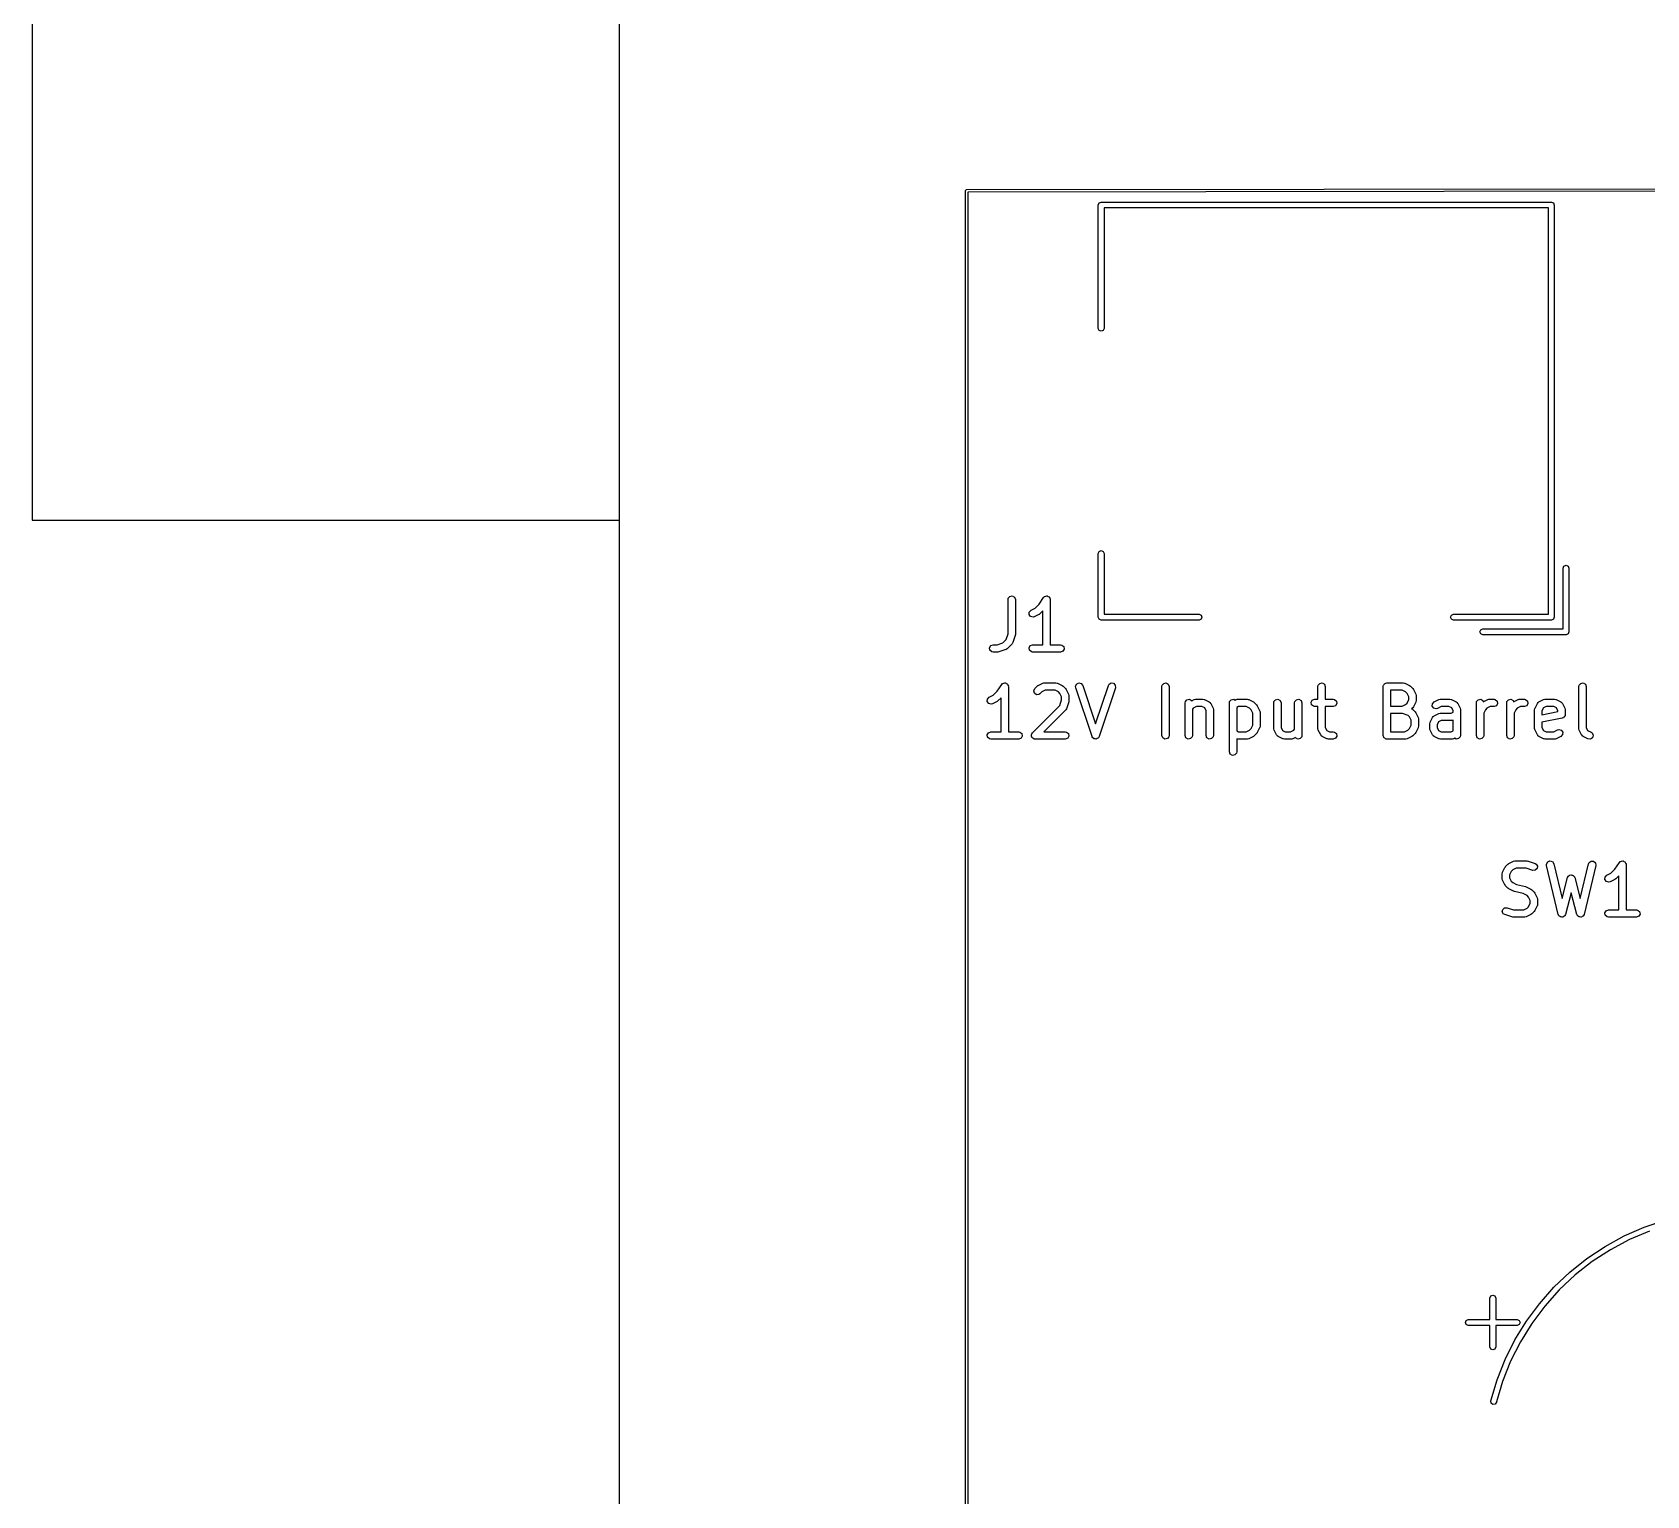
# Model space of a CAD drawing. Extents: x 0.3 to 11.5, y -8.2 to 3.2.
# Drawn here: x 0.315 to 1.614, y -2.281 to -1.104 of the extents above; entities that cross this region are included whole.
import ezdxf

# ---------------------------------------------------------------- set-up
doc = ezdxf.new("R2010")
doc.units = 0
doc.header["$MEASUREMENT"] = 0
doc.layers.add('BLACK', color=7, linetype='CONTINUOUS')

msp = doc.modelspace()

# ---------------------------------------------------------------- linework, layer by layer
at = {"layer": 'BLACK', "linetype": 'CONTINUOUS'}
for p, q in [((0.31496, 3.22806), (0.31496, -1.49635)), ((0.7874, -8.07115), (0.7874, -0.19685)), ((1.06674, -1.23051), (11.303, -1.2187)), ((11.302, -1.22067), (1.06772, -1.23248)), ((1.06575, -1.2315), (1.0659, -1.23114)), ((1.06575, -3.37717), (1.06575, -1.2315)), ((1.0659, -1.23114), (1.06604, -1.2308)), ((1.06604, -1.2308), (1.06638, -1.23066)), ((1.06604, -1.2308), (1.06604, -1.2308)), ((1.06604, -1.2308), (1.06604, -1.2308)), ((1.06638, -1.23066), (1.06674, -1.23051)), ((1.06772, -1.23248), (1.06772, -3.37618)), ((1.17264, -1.24291), (1.17333, -1.24124)), ((1.17264, -1.34213), (1.17264, -1.24291)), ((1.17333, -1.24124), (1.175, -1.24055)), ((1.175, -1.24055), (1.53721, -1.24055)), ((1.53485, -1.24528), (1.17737, -1.24528)), ((1.17737, -1.24528), (1.17737, -1.34213)), ((1.53485, -1.57205), (1.53485, -1.24528)), ((1.53721, -1.24055), (1.53888, -1.24124)), ((1.53888, -1.24124), (1.53957, -1.24291)), ((1.53957, -1.24291), (1.53957, -1.57441)), ((1.17333, -1.3438), (1.17264, -1.34213)), ((1.175, -1.34449), (1.17333, -1.3438)), ((1.17667, -1.3438), (1.175, -1.34449)), ((1.17737, -1.34213), (1.17667, -1.3438)), ((0.31496, -1.49635), (0.7874, -1.49635)), ((1.17264, -1.52323), (1.17333, -1.52156)), ((1.17264, -1.57441), (1.17264, -1.52323)), ((1.17333, -1.52156), (1.175, -1.52087)), ((1.175, -1.52087), (1.17667, -1.52156)), ((1.17667, -1.52156), (1.17737, -1.52323)), ((1.17737, -1.52323), (1.17737, -1.57205)), ((1.54735, -1.53337), (1.54902, -1.53268)), ((1.54902, -1.53268), (1.55069, -1.53337)), ((1.54666, -1.53504), (1.54735, -1.53337)), ((1.54666, -1.58386), (1.54666, -1.53504)), ((1.55069, -1.53337), (1.55138, -1.53504)), ((1.55138, -1.53504), (1.55138, -1.58622)), ((1.10021, -1.55928), (1.10151, -1.55773)), ((1.10151, -1.55773), (1.1035, -1.55738)), ((1.1035, -1.55738), (1.10524, -1.55839)), ((1.10524, -1.55839), (1.10594, -1.56029)), ((1.12506, -1.56403), (1.12865, -1.55865)), ((1.12865, -1.55865), (1.12936, -1.55791)), ((1.12936, -1.55791), (1.12952, -1.55786)), ((1.12952, -1.55786), (1.12963, -1.55773)), ((1.12963, -1.55773), (1.13047, -1.55758)), ((1.13047, -1.55758), (1.13129, -1.55734)), ((1.13129, -1.55734), (1.13145, -1.55741)), ((1.13145, -1.55741), (1.13162, -1.55738)), ((1.13162, -1.55738), (1.13236, -1.55781)), ((1.13236, -1.55781), (1.13314, -1.55816)), ((1.13314, -1.55816), (1.13322, -1.55831)), ((1.13322, -1.55831), (1.13337, -1.55839)), ((1.13337, -1.55839), (1.13366, -1.5592)), ((1.10003, -1.56029), (1.10021, -1.55928)), ((1.10003, -1.58793), (1.10003, -1.56029)), ((1.10594, -1.56029), (1.10594, -1.58841)), ((1.11703, -1.57238), (1.11715, -1.57036)), ((1.11715, -1.57036), (1.11854, -1.5689)), ((1.11854, -1.5689), (1.12186, -1.56724)), ((1.12186, -1.56724), (1.12506, -1.56403)), ((1.12815, -1.56929), (1.12569, -1.57175)), ((1.12815, -1.59671), (1.12815, -1.56929)), ((1.13366, -1.5592), (1.13404, -1.55997)), ((1.13404, -1.55997), (1.134, -1.56013)), ((1.134, -1.56013), (1.13406, -1.56029)), ((1.13406, -1.56029), (1.13406, -1.59671)), ((1.11823, -1.574), (1.11703, -1.57238)), ((1.12019, -1.57447), (1.11823, -1.574)), ((1.12118, -1.57418), (1.12019, -1.57447)), ((1.12493, -1.57231), (1.12118, -1.57418)), ((1.12497, -1.57226), (1.12493, -1.57231)), ((1.12569, -1.57175), (1.12497, -1.57226)), ((1.17333, -1.57608), (1.17264, -1.57441)), ((1.175, -1.57677), (1.17333, -1.57608)), ((1.25374, -1.57677), (1.175, -1.57677)), ((1.17737, -1.57205), (1.25374, -1.57205)), ((1.25374, -1.57205), (1.25541, -1.57274)), ((1.25541, -1.57608), (1.25374, -1.57677)), ((1.25541, -1.57274), (1.25611, -1.57441)), ((1.25611, -1.57441), (1.25541, -1.57608)), ((1.45611, -1.57441), (1.4568, -1.57274)), ((1.4568, -1.57608), (1.45611, -1.57441)), ((1.4568, -1.57274), (1.45847, -1.57205)), ((1.45847, -1.57677), (1.4568, -1.57608)), ((1.45847, -1.57205), (1.53485, -1.57205)), ((1.53721, -1.57677), (1.45847, -1.57677)), ((1.47973, -1.58622), (1.48042, -1.58455)), ((1.48042, -1.58455), (1.48209, -1.58386)), ((1.48209, -1.58386), (1.54666, -1.58386)), ((1.53888, -1.57608), (1.53721, -1.57677)), ((1.53957, -1.57441), (1.53888, -1.57608)), ((1.08508, -1.59915), (1.08609, -1.5974)), ((1.08609, -1.5974), (1.08798, -1.59671)), ((1.08798, -1.59671), (1.09126, -1.59671)), ((1.09126, -1.59671), (1.09576, -1.59521)), ((1.09576, -1.59521), (1.09853, -1.59244)), ((1.09853, -1.59244), (1.10003, -1.58793)), ((1.1032, -1.59612), (1.09945, -1.59987)), ((1.10327, -1.59596), (1.1032, -1.59612)), ((1.10342, -1.59587), (1.10327, -1.59596)), ((1.10391, -1.59497), (1.10342, -1.59587)), ((1.10578, -1.58935), (1.10391, -1.59497)), ((1.10594, -1.58841), (1.10578, -1.58928)), ((1.10578, -1.58928), (1.10578, -1.58935)), ((1.11695, -1.59915), (1.11796, -1.5974)), ((1.11796, -1.5974), (1.11986, -1.59671)), ((1.11986, -1.59671), (1.12815, -1.59671)), ((1.13406, -1.59671), (1.14235, -1.59671)), ((1.14235, -1.59671), (1.14336, -1.59689)), ((1.14336, -1.59689), (1.14491, -1.59818)), ((1.48042, -1.58789), (1.47973, -1.58622)), ((1.48209, -1.58858), (1.48042, -1.58789)), ((1.54902, -1.58858), (1.48209, -1.58858)), ((1.55069, -1.58789), (1.54902, -1.58858)), ((1.55138, -1.58622), (1.55069, -1.58789)), ((1.08543, -1.60114), (1.08508, -1.59915)), ((1.08697, -1.60244), (1.08543, -1.60114)), ((1.08798, -1.60261), (1.08697, -1.60244)), ((1.09173, -1.60261), (1.08798, -1.60261)), ((1.09179, -1.60259), (1.09173, -1.60261)), ((1.09267, -1.60246), (1.09179, -1.60259)), ((1.09829, -1.60059), (1.09267, -1.60246)), ((1.09843, -1.60048), (1.09829, -1.60059)), ((1.09861, -1.60046), (1.09843, -1.60048)), ((1.09945, -1.59987), (1.09861, -1.60046)), ((1.1173, -1.60114), (1.11695, -1.59915)), ((1.11885, -1.60244), (1.1173, -1.60114)), ((1.11986, -1.60261), (1.11885, -1.60244)), ((1.14235, -1.60261), (1.11986, -1.60261)), ((1.14425, -1.60192), (1.14235, -1.60261)), ((1.14526, -1.60017), (1.14425, -1.60192)), ((1.14491, -1.59818), (1.14526, -1.60017)), ((1.08814, -1.63724), (1.09134, -1.63403)), ((1.09134, -1.63403), (1.09493, -1.62865)), ((1.09493, -1.62865), (1.09564, -1.62791)), ((1.09564, -1.62791), (1.0958, -1.62786)), ((1.0958, -1.62786), (1.09591, -1.62773)), ((1.09591, -1.62773), (1.09675, -1.62758)), ((1.09675, -1.62758), (1.09757, -1.62734)), ((1.09757, -1.62734), (1.09773, -1.62741)), ((1.09773, -1.62741), (1.0979, -1.62738)), ((1.0979, -1.62738), (1.09864, -1.62781)), ((1.09864, -1.62781), (1.09942, -1.62816)), ((1.09942, -1.62816), (1.0995, -1.62831)), ((1.0995, -1.62831), (1.09965, -1.62839)), ((1.09965, -1.62839), (1.09994, -1.6292)), ((1.09994, -1.6292), (1.10032, -1.62997)), ((1.10032, -1.62997), (1.10028, -1.63013)), ((1.10028, -1.63013), (1.10034, -1.63029)), ((1.10034, -1.63029), (1.10034, -1.66671)), ((1.12069, -1.63378), (1.12154, -1.63195)), ((1.12121, -1.63573), (1.12069, -1.63378)), ((1.12287, -1.63689), (1.12121, -1.63573)), ((1.12154, -1.63195), (1.12342, -1.63008)), ((1.12342, -1.63008), (1.12414, -1.62957)), ((1.12414, -1.62957), (1.12419, -1.62952)), ((1.12419, -1.62952), (1.12794, -1.62765)), ((1.12572, -1.63613), (1.12488, -1.63672)), ((1.12726, -1.63459), (1.12572, -1.63613)), ((1.12995, -1.63324), (1.12726, -1.63459)), ((1.12794, -1.62765), (1.12892, -1.62736)), ((1.12892, -1.62736), (1.12909, -1.6274)), ((1.12909, -1.6274), (1.12926, -1.62734)), ((1.12926, -1.62734), (1.13863, -1.62734)), ((1.13793, -1.63324), (1.12995, -1.63324)), ((1.14063, -1.63459), (1.13793, -1.63324)), ((1.13863, -1.62734), (1.13964, -1.62752)), ((1.13964, -1.62752), (1.13977, -1.62763)), ((1.13977, -1.62763), (1.13995, -1.62765)), ((1.13995, -1.62765), (1.1437, -1.62952)), ((1.14183, -1.63579), (1.14063, -1.63459)), ((1.14318, -1.63849), (1.14183, -1.63579)), ((1.1437, -1.62952), (1.14441, -1.63005)), ((1.14441, -1.63005), (1.14447, -1.63008)), ((1.14447, -1.63008), (1.14634, -1.63195)), ((1.14634, -1.63195), (1.14685, -1.63268)), ((1.14685, -1.63268), (1.1469, -1.63272)), ((1.1469, -1.63272), (1.14877, -1.63647)), ((1.14877, -1.63647), (1.14906, -1.63745)), ((1.15443, -1.63021), (1.15517, -1.62833)), ((1.15458, -1.63122), (1.15443, -1.63021)), ((1.1677, -1.67059), (1.15458, -1.63122)), ((1.15517, -1.62833), (1.15694, -1.62737)), ((1.15694, -1.62737), (1.15892, -1.62777)), ((1.15892, -1.62777), (1.16018, -1.62936)), ((1.16018, -1.62936), (1.1705, -1.66032)), ((1.1705, -1.66032), (1.18082, -1.62936)), ((1.18643, -1.63122), (1.1733, -1.67059)), ((1.18082, -1.62936), (1.18131, -1.62846)), ((1.18131, -1.62846), (1.18303, -1.6274)), ((1.18303, -1.6274), (1.18503, -1.62769)), ((1.18503, -1.62769), (1.18637, -1.62921)), ((1.18637, -1.62921), (1.18643, -1.63122)), ((1.22379, -1.63029), (1.22397, -1.62928)), ((1.22379, -1.66966), (1.22379, -1.63029)), ((1.22397, -1.62928), (1.22527, -1.62773)), ((1.22527, -1.62773), (1.22726, -1.62738)), ((1.22726, -1.62738), (1.22901, -1.62839)), ((1.22901, -1.62839), (1.2297, -1.63029)), ((1.2297, -1.63029), (1.2297, -1.66966)), ((1.3494, -1.63029), (1.34958, -1.62928)), ((1.3494, -1.64046), (1.3494, -1.63029)), ((1.34958, -1.62928), (1.35088, -1.62773)), ((1.35088, -1.62773), (1.35287, -1.62738)), ((1.35287, -1.62738), (1.35461, -1.62839)), ((1.35461, -1.62839), (1.35531, -1.63029)), ((1.35531, -1.63029), (1.35531, -1.64046)), ((1.40189, -1.63029), (1.40196, -1.62991)), ((1.40189, -1.66966), (1.40189, -1.63029)), ((1.40194, -1.62978), (1.402, -1.62966)), ((1.40196, -1.62991), (1.40194, -1.62978)), ((1.402, -1.62966), (1.40207, -1.62928)), ((1.40207, -1.62928), (1.40256, -1.62869)), ((1.40256, -1.62869), (1.40295, -1.62803)), ((1.40295, -1.62803), (1.4032, -1.62794)), ((1.4032, -1.62794), (1.40337, -1.62773)), ((1.40337, -1.62773), (1.40413, -1.6276)), ((1.40413, -1.6276), (1.40485, -1.62734)), ((1.40485, -1.62734), (1.41797, -1.62734)), ((1.4078, -1.63324), (1.4078, -1.64609)), ((1.41727, -1.63324), (1.4078, -1.63324)), ((1.41997, -1.63459), (1.41727, -1.63324)), ((1.41797, -1.62734), (1.41898, -1.62752)), ((1.41898, -1.62752), (1.41911, -1.62763)), ((1.41911, -1.62763), (1.41929, -1.62765)), ((1.41929, -1.62765), (1.42304, -1.62952)), ((1.42117, -1.63579), (1.41997, -1.63459)), ((1.42252, -1.63849), (1.42117, -1.63579)), ((1.42304, -1.62952), (1.42375, -1.63005)), ((1.42375, -1.63005), (1.42381, -1.63008)), ((1.42381, -1.63008), (1.42568, -1.63195)), ((1.42568, -1.63195), (1.42619, -1.63268)), ((1.42619, -1.63268), (1.42624, -1.63272)), ((1.42624, -1.63272), (1.42811, -1.63647)), ((1.42811, -1.63647), (1.4284, -1.63745)), ((1.55937, -1.63029), (1.55955, -1.62928)), ((1.55937, -1.66404), (1.55937, -1.63029)), ((1.55955, -1.62928), (1.56085, -1.62773)), ((1.56085, -1.62773), (1.56284, -1.62738)), ((1.56284, -1.62738), (1.56459, -1.62839)), ((1.56459, -1.62839), (1.56528, -1.63029)), ((1.56528, -1.63029), (1.56528, -1.66334)), ((1.08331, -1.64238), (1.08343, -1.64036)), ((1.08451, -1.644), (1.08331, -1.64238)), ((1.08343, -1.64036), (1.08482, -1.6389)), ((1.08647, -1.64447), (1.08451, -1.644)), ((1.08482, -1.6389), (1.08814, -1.63724)), ((1.08746, -1.64418), (1.08647, -1.64447)), ((1.09121, -1.64231), (1.08746, -1.64418)), ((1.09125, -1.64226), (1.09121, -1.64231)), ((1.09197, -1.64175), (1.09125, -1.64226)), ((1.09443, -1.63929), (1.09197, -1.64175)), ((1.09443, -1.66671), (1.09443, -1.63929)), ((1.11967, -1.66757), (1.14167, -1.64557)), ((1.12488, -1.63672), (1.12287, -1.63689)), ((1.14634, -1.64925), (1.12889, -1.66671)), ((1.14167, -1.64557), (1.14318, -1.64106)), ((1.14318, -1.64106), (1.14318, -1.63849)), ((1.14642, -1.64909), (1.14634, -1.64925)), ((1.14657, -1.649), (1.14642, -1.64909)), ((1.14706, -1.6481), (1.14657, -1.649)), ((1.14893, -1.64247), (1.14706, -1.6481)), ((1.14908, -1.64154), (1.14893, -1.64241)), ((1.14893, -1.64241), (1.14893, -1.64247)), ((1.14906, -1.63745), (1.14902, -1.63762)), ((1.14902, -1.63762), (1.14908, -1.63779)), ((1.14908, -1.63779), (1.14908, -1.64154)), ((1.24254, -1.64341), (1.24272, -1.6424)), ((1.24254, -1.66966), (1.24254, -1.64341)), ((1.24272, -1.6424), (1.24401, -1.64086)), ((1.24401, -1.64086), (1.246, -1.64051)), ((1.246, -1.64051), (1.24775, -1.64152)), ((1.24775, -1.64152), (1.24784, -1.64175)), ((1.24784, -1.64175), (1.2498, -1.64077)), ((1.24912, -1.64772), (1.24844, -1.64839)), ((1.24844, -1.64839), (1.24844, -1.66966)), ((1.25181, -1.64637), (1.24912, -1.64772)), ((1.2498, -1.64077), (1.25078, -1.64048)), ((1.25078, -1.64048), (1.25095, -1.64052)), ((1.25095, -1.64052), (1.25112, -1.64046)), ((1.25112, -1.64046), (1.25674, -1.64046)), ((1.25604, -1.64637), (1.25181, -1.64637)), ((1.25829, -1.64749), (1.25604, -1.64637)), ((1.25674, -1.64046), (1.25775, -1.64064)), ((1.25775, -1.64064), (1.25789, -1.64075)), ((1.25789, -1.64075), (1.25806, -1.64077)), ((1.25806, -1.64077), (1.26181, -1.64265)), ((1.25941, -1.64974), (1.25829, -1.64749)), ((1.26181, -1.64265), (1.26263, -1.64326)), ((1.26263, -1.64326), (1.26281, -1.64366)), ((1.26281, -1.64366), (1.26313, -1.64397)), ((1.26313, -1.64397), (1.26501, -1.64772)), ((1.26501, -1.64772), (1.2653, -1.6487)), ((1.2653, -1.6487), (1.26526, -1.64887)), ((1.26526, -1.64887), (1.26532, -1.64904)), ((1.26532, -1.64904), (1.26532, -1.66966)), ((1.27816, -1.64341), (1.27834, -1.6424)), ((1.27816, -1.68278), (1.27816, -1.64341)), ((1.27834, -1.6424), (1.27964, -1.64086)), ((1.27964, -1.64086), (1.28162, -1.64051)), ((1.28162, -1.64051), (1.28276, -1.64116)), ((1.28276, -1.64116), (1.28354, -1.64077)), ((1.28354, -1.64077), (1.28452, -1.64048)), ((1.28556, -1.64637), (1.28406, -1.64711)), ((1.28406, -1.64711), (1.28406, -1.66596)), ((1.28452, -1.64048), (1.2847, -1.64052)), ((1.2847, -1.64052), (1.28486, -1.64046)), ((1.28486, -1.64046), (1.29236, -1.64046)), ((1.29166, -1.64637), (1.28556, -1.64637)), ((1.29436, -1.64772), (1.29166, -1.64637)), ((1.29236, -1.64046), (1.29337, -1.64064)), ((1.29337, -1.64064), (1.29351, -1.64075)), ((1.29351, -1.64075), (1.29368, -1.64077)), ((1.29368, -1.64077), (1.29743, -1.64265)), ((1.29556, -1.64891), (1.29436, -1.64772)), ((1.29691, -1.65161), (1.29556, -1.64891)), ((1.29743, -1.64265), (1.29814, -1.64317)), ((1.29814, -1.64317), (1.2982, -1.6432)), ((1.2982, -1.6432), (1.30007, -1.64508)), ((1.30007, -1.64508), (1.30058, -1.6458)), ((1.30058, -1.6458), (1.30063, -1.64584)), ((1.30063, -1.64584), (1.3025, -1.64959)), ((1.3025, -1.64959), (1.30279, -1.65058)), ((1.31378, -1.64341), (1.31396, -1.6424)), ((1.31378, -1.66404), (1.31378, -1.64341)), ((1.31396, -1.6424), (1.31526, -1.64086)), ((1.31526, -1.64086), (1.31725, -1.64051)), ((1.31725, -1.64051), (1.31899, -1.64152)), ((1.31899, -1.64152), (1.31969, -1.64341)), ((1.31969, -1.64341), (1.31969, -1.66334)), ((1.33065, -1.64341), (1.33083, -1.6424)), ((1.33065, -1.66469), (1.33065, -1.64341)), ((1.33083, -1.6424), (1.33213, -1.64086)), ((1.33213, -1.64086), (1.33412, -1.64051)), ((1.33412, -1.64051), (1.33587, -1.64152)), ((1.33587, -1.64152), (1.33656, -1.64341)), ((1.33656, -1.64341), (1.33656, -1.66966)), ((1.34382, -1.6429), (1.34483, -1.64115)), ((1.34417, -1.64489), (1.34382, -1.6429)), ((1.34572, -1.64619), (1.34417, -1.64489)), ((1.34483, -1.64115), (1.34673, -1.64046)), ((1.34673, -1.64637), (1.34572, -1.64619)), ((1.34673, -1.64046), (1.3494, -1.64046)), ((1.3494, -1.64637), (1.34673, -1.64637)), ((1.3494, -1.66404), (1.3494, -1.64637)), ((1.35531, -1.64046), (1.36173, -1.64046)), ((1.36173, -1.64637), (1.35531, -1.64637)), ((1.35531, -1.64637), (1.35531, -1.66334)), ((1.36173, -1.64046), (1.36274, -1.64064)), ((1.36362, -1.64568), (1.36173, -1.64637)), ((1.36274, -1.64064), (1.36428, -1.64194)), ((1.36463, -1.64393), (1.36362, -1.64568)), ((1.36428, -1.64194), (1.36463, -1.64393)), ((1.4078, -1.64609), (1.41727, -1.64609)), ((1.41727, -1.64609), (1.41997, -1.64474)), ((1.41997, -1.64474), (1.42117, -1.64354)), ((1.42117, -1.64354), (1.42252, -1.64084)), ((1.42252, -1.64084), (1.42252, -1.63849)), ((1.42568, -1.64738), (1.4248, -1.64826)), ((1.4248, -1.64826), (1.42543, -1.6486)), ((1.42543, -1.6486), (1.42552, -1.64875)), ((1.42552, -1.64875), (1.42568, -1.64883)), ((1.42571, -1.64732), (1.42568, -1.64738)), ((1.42568, -1.64883), (1.42756, -1.6507)), ((1.42624, -1.64661), (1.42571, -1.64732)), ((1.42811, -1.64286), (1.42624, -1.64661)), ((1.42813, -1.64268), (1.42811, -1.64286)), ((1.42824, -1.64255), (1.42813, -1.64268)), ((1.42842, -1.64154), (1.42824, -1.64255)), ((1.4284, -1.63745), (1.42836, -1.63762)), ((1.42836, -1.63762), (1.42842, -1.63779)), ((1.42842, -1.63779), (1.42842, -1.64154)), ((1.44139, -1.64613), (1.44151, -1.64411)), ((1.44259, -1.64775), (1.44139, -1.64613)), ((1.44151, -1.64411), (1.4429, -1.64265)), ((1.44455, -1.64822), (1.44259, -1.64775)), ((1.4429, -1.64265), (1.44665, -1.64077)), ((1.44554, -1.64793), (1.44455, -1.64822)), ((1.44866, -1.64637), (1.44554, -1.64793)), ((1.44665, -1.64077), (1.44763, -1.64048)), ((1.44763, -1.64048), (1.4478, -1.64052)), ((1.4478, -1.64052), (1.44797, -1.64046)), ((1.44797, -1.64046), (1.45547, -1.64046)), ((1.45477, -1.64637), (1.44866, -1.64637)), ((1.45701, -1.64749), (1.45477, -1.64637)), ((1.45547, -1.64046), (1.45648, -1.64064)), ((1.45648, -1.64064), (1.45661, -1.64075)), ((1.45661, -1.64075), (1.45679, -1.64077)), ((1.45679, -1.64077), (1.46054, -1.64265)), ((1.45814, -1.64974), (1.45701, -1.64749)), ((1.46054, -1.64265), (1.46136, -1.64326)), ((1.46136, -1.64326), (1.46153, -1.64366)), ((1.46153, -1.64366), (1.46186, -1.64397)), ((1.46186, -1.64397), (1.46373, -1.64772)), ((1.46373, -1.64772), (1.46402, -1.6487)), ((1.46402, -1.6487), (1.46398, -1.64887)), ((1.46398, -1.64887), (1.46404, -1.64904)), ((1.46404, -1.64904), (1.46404, -1.66966)), ((1.47688, -1.64341), (1.47706, -1.6424)), ((1.47688, -1.66966), (1.47688, -1.64341)), ((1.47706, -1.6424), (1.47836, -1.64086)), ((1.47836, -1.64086), (1.48035, -1.64051)), ((1.48035, -1.64051), (1.4821, -1.64152)), ((1.4821, -1.64152), (1.48247, -1.64254)), ((1.48247, -1.64254), (1.48602, -1.64077)), ((1.48414, -1.64891), (1.48279, -1.65161)), ((1.48534, -1.64772), (1.48414, -1.64891)), ((1.48803, -1.64637), (1.48534, -1.64772)), ((1.48602, -1.64077), (1.487, -1.64048)), ((1.487, -1.64048), (1.48717, -1.64052)), ((1.48717, -1.64052), (1.48734, -1.64046)), ((1.48734, -1.64046), (1.49109, -1.64046)), ((1.49109, -1.64637), (1.48803, -1.64637)), ((1.49109, -1.64046), (1.4921, -1.64064)), ((1.49298, -1.64568), (1.49109, -1.64637)), ((1.4921, -1.64064), (1.49364, -1.64194)), ((1.49399, -1.64393), (1.49298, -1.64568)), ((1.49364, -1.64194), (1.49399, -1.64393)), ((1.50126, -1.64341), (1.50143, -1.6424)), ((1.50126, -1.66966), (1.50126, -1.64341)), ((1.50143, -1.6424), (1.50273, -1.64086)), ((1.50273, -1.64086), (1.50472, -1.64051)), ((1.50472, -1.64051), (1.50647, -1.64152)), ((1.50647, -1.64152), (1.50685, -1.64254)), ((1.50685, -1.64254), (1.51039, -1.64077)), ((1.50851, -1.64891), (1.50716, -1.65161)), ((1.50971, -1.64772), (1.50851, -1.64891)), ((1.51241, -1.64637), (1.50971, -1.64772)), ((1.51039, -1.64077), (1.51137, -1.64048)), ((1.51137, -1.64048), (1.51154, -1.64052)), ((1.51154, -1.64052), (1.51171, -1.64046)), ((1.51171, -1.64046), (1.51546, -1.64046)), ((1.51546, -1.64637), (1.51241, -1.64637)), ((1.51546, -1.64046), (1.51647, -1.64064)), ((1.51736, -1.64568), (1.51546, -1.64637)), ((1.51647, -1.64064), (1.51801, -1.64194)), ((1.51837, -1.64393), (1.51736, -1.64568)), ((1.51801, -1.64194), (1.51837, -1.64393)), ((1.52375, -1.64904), (1.52393, -1.64803)), ((1.52375, -1.66404), (1.52375, -1.64904)), ((1.52393, -1.64803), (1.52404, -1.64789)), ((1.52404, -1.64789), (1.52407, -1.64772)), ((1.52407, -1.64772), (1.52594, -1.64397)), ((1.52594, -1.64397), (1.52655, -1.64314)), ((1.52655, -1.64314), (1.52696, -1.64297)), ((1.52696, -1.64297), (1.52726, -1.64265)), ((1.52726, -1.64265), (1.53101, -1.64077)), ((1.53078, -1.64749), (1.52966, -1.64974)), ((1.53303, -1.64637), (1.53078, -1.64749)), ((1.53101, -1.64077), (1.53199, -1.64048)), ((1.53199, -1.64048), (1.53216, -1.64052)), ((1.53216, -1.64052), (1.53233, -1.64046)), ((1.53233, -1.64046), (1.53983, -1.64046)), ((1.53913, -1.64637), (1.53303, -1.64637)), ((1.54138, -1.64749), (1.53913, -1.64637)), ((1.53983, -1.64046), (1.54084, -1.64064)), ((1.54084, -1.64064), (1.54097, -1.64075)), ((1.54097, -1.64075), (1.54115, -1.64077)), ((1.54115, -1.64077), (1.5449, -1.64265)), ((1.5425, -1.64974), (1.54138, -1.64749)), ((1.5449, -1.64265), (1.54572, -1.64326)), ((1.54572, -1.64326), (1.5459, -1.64366)), ((1.5459, -1.64366), (1.54622, -1.64397)), ((1.54622, -1.64397), (1.54809, -1.64772)), ((1.54809, -1.64772), (1.54839, -1.6487)), ((1.54839, -1.6487), (1.54835, -1.64887)), ((1.54835, -1.64887), (1.54841, -1.64904)), ((1.54841, -1.64904), (1.54841, -1.65279)), ((1.25941, -1.66966), (1.25941, -1.64974)), ((1.29556, -1.66416), (1.29691, -1.66146)), ((1.29691, -1.66146), (1.29691, -1.65161)), ((1.30281, -1.66216), (1.30263, -1.66317)), ((1.30279, -1.65058), (1.30275, -1.65075)), ((1.30275, -1.65075), (1.30281, -1.65091)), ((1.30281, -1.65091), (1.30281, -1.66216)), ((1.4078, -1.65199), (1.4078, -1.66671)), ((1.41749, -1.65199), (1.4078, -1.65199)), ((1.422, -1.65349), (1.41749, -1.65199)), ((1.42304, -1.65454), (1.422, -1.65349)), ((1.42439, -1.65723), (1.42304, -1.65454)), ((1.42304, -1.66416), (1.42439, -1.66146)), ((1.42439, -1.66146), (1.42439, -1.65723)), ((1.42756, -1.6507), (1.42806, -1.65142)), ((1.42806, -1.65142), (1.42811, -1.65147)), ((1.42811, -1.65147), (1.42998, -1.65522)), ((1.42998, -1.65522), (1.43028, -1.6562)), ((1.4303, -1.66216), (1.43012, -1.66317)), ((1.43028, -1.6562), (1.43024, -1.65637)), ((1.43024, -1.65637), (1.4303, -1.65654)), ((1.4303, -1.65654), (1.4303, -1.66216)), ((1.43939, -1.66029), (1.43957, -1.65928)), ((1.43939, -1.66404), (1.43939, -1.66029)), ((1.43957, -1.65928), (1.43968, -1.65914)), ((1.43968, -1.65914), (1.4397, -1.65897)), ((1.4397, -1.65897), (1.44158, -1.65522)), ((1.44158, -1.65522), (1.44219, -1.65439)), ((1.44219, -1.65439), (1.44259, -1.65422)), ((1.44259, -1.65422), (1.4429, -1.6539)), ((1.4429, -1.6539), (1.44665, -1.65202)), ((1.44642, -1.65874), (1.44529, -1.66098)), ((1.44529, -1.66098), (1.44529, -1.66334)), ((1.44866, -1.65762), (1.44642, -1.65874)), ((1.44665, -1.65202), (1.44763, -1.65173)), ((1.44763, -1.65173), (1.4478, -1.65177)), ((1.4478, -1.65177), (1.44797, -1.65171)), ((1.44797, -1.65171), (1.45664, -1.65171)), ((1.45734, -1.65762), (1.44866, -1.65762)), ((1.45664, -1.65171), (1.45814, -1.65096)), ((1.45751, -1.65755), (1.45734, -1.65762)), ((1.45768, -1.6576), (1.45751, -1.65755)), ((1.45814, -1.65746), (1.45768, -1.6576)), ((1.45814, -1.65096), (1.45814, -1.64974)), ((1.45814, -1.66596), (1.45814, -1.65746)), ((1.48279, -1.65161), (1.48279, -1.66966)), ((1.50716, -1.65161), (1.50716, -1.66966)), ((1.52966, -1.64974), (1.52966, -1.65294)), ((1.52966, -1.65294), (1.5425, -1.65037)), ((1.54603, -1.65568), (1.52966, -1.65896)), ((1.52966, -1.65896), (1.52966, -1.66334)), ((1.5425, -1.65037), (1.5425, -1.64974)), ((1.54645, -1.65543), (1.54603, -1.65568)), ((1.54693, -1.65534), (1.54645, -1.65543)), ((1.54729, -1.65492), (1.54693, -1.65534)), ((1.54776, -1.65463), (1.54729, -1.65492)), ((1.54791, -1.65417), (1.54776, -1.65463)), ((1.54823, -1.6538), (1.54791, -1.65417)), ((1.54841, -1.65279), (1.54823, -1.6538)), ((1.08323, -1.66915), (1.08424, -1.6674)), ((1.08358, -1.67114), (1.08323, -1.66915)), ((1.08513, -1.67244), (1.08358, -1.67114)), ((1.08424, -1.6674), (1.08614, -1.66671)), ((1.08614, -1.67261), (1.08513, -1.67244)), ((1.08614, -1.66671), (1.09443, -1.66671)), ((1.10863, -1.67261), (1.08614, -1.67261)), ((1.10034, -1.66671), (1.10863, -1.66671)), ((1.10863, -1.66671), (1.10964, -1.66689)), ((1.11053, -1.67192), (1.10863, -1.67261)), ((1.10964, -1.66689), (1.11119, -1.66818)), ((1.11154, -1.67017), (1.11053, -1.67192)), ((1.11119, -1.66818), (1.11154, -1.67017)), ((1.11882, -1.6694), (1.11887, -1.66928)), ((1.11905, -1.67026), (1.11882, -1.6694)), ((1.11885, -1.66915), (1.11929, -1.66838)), ((1.11887, -1.66928), (1.11885, -1.66915)), ((1.1192, -1.67114), (1.11905, -1.67026)), ((1.1193, -1.67122), (1.1192, -1.67114)), ((1.11929, -1.66838), (1.11967, -1.66757)), ((1.11934, -1.67135), (1.1193, -1.67122)), ((1.12007, -1.67186), (1.11934, -1.67135)), ((1.12075, -1.67244), (1.12007, -1.67186)), ((1.12093, -1.67247), (1.12075, -1.67244)), ((1.12099, -1.67251), (1.12093, -1.67247)), ((1.12112, -1.6725), (1.12099, -1.67251)), ((1.12176, -1.67261), (1.12112, -1.6725)), ((1.14613, -1.67261), (1.12176, -1.67261)), ((1.12889, -1.66671), (1.14613, -1.66671)), ((1.14613, -1.66671), (1.14714, -1.66689)), ((1.14803, -1.67192), (1.14613, -1.67261)), ((1.14714, -1.66689), (1.14869, -1.66818)), ((1.14904, -1.67017), (1.14803, -1.67192)), ((1.14869, -1.66818), (1.14904, -1.67017)), ((1.16775, -1.67066), (1.1677, -1.67059)), ((1.16775, -1.67075), (1.16775, -1.67066)), ((1.16837, -1.67145), (1.16775, -1.67075)), ((1.16896, -1.67218), (1.16837, -1.67145)), ((1.16904, -1.67219), (1.16896, -1.67218)), ((1.16909, -1.67226), (1.16904, -1.67219)), ((1.17002, -1.67239), (1.16909, -1.67226)), ((1.17093, -1.67258), (1.17002, -1.67239)), ((1.17101, -1.67254), (1.17093, -1.67258)), ((1.17109, -1.67255), (1.17101, -1.67254)), ((1.17189, -1.67206), (1.17109, -1.67255)), ((1.17271, -1.67162), (1.17189, -1.67206)), ((1.17274, -1.67154), (1.17271, -1.67162)), ((1.17281, -1.6715), (1.17274, -1.67154)), ((1.1733, -1.67059), (1.17281, -1.6715)), ((1.22448, -1.67156), (1.22379, -1.66966)), ((1.22623, -1.67257), (1.22448, -1.67156)), ((1.22822, -1.67222), (1.22623, -1.67257)), ((1.22952, -1.67067), (1.22822, -1.67222)), ((1.2297, -1.66966), (1.22952, -1.67067)), ((1.24323, -1.67156), (1.24254, -1.66966)), ((1.24498, -1.67257), (1.24323, -1.67156)), ((1.24697, -1.67222), (1.24498, -1.67257)), ((1.24827, -1.67067), (1.24697, -1.67222)), ((1.24844, -1.66966), (1.24827, -1.67067)), ((1.2601, -1.67156), (1.25941, -1.66966)), ((1.26185, -1.67257), (1.2601, -1.67156)), ((1.26384, -1.67222), (1.26185, -1.67257)), ((1.26514, -1.67067), (1.26384, -1.67222)), ((1.26532, -1.66966), (1.26514, -1.67067)), ((1.28406, -1.66596), (1.28556, -1.66671)), ((1.28486, -1.67261), (1.28406, -1.67247)), ((1.28406, -1.67247), (1.28406, -1.68278)), ((1.29236, -1.67261), (1.28486, -1.67261)), ((1.28556, -1.66671), (1.29166, -1.66671)), ((1.29166, -1.66671), (1.29436, -1.66536)), ((1.29253, -1.67255), (1.29236, -1.67261)), ((1.2927, -1.67259), (1.29253, -1.67255)), ((1.29368, -1.6723), (1.2927, -1.67259)), ((1.29743, -1.67043), (1.29368, -1.6723)), ((1.29436, -1.66536), (1.29556, -1.66416)), ((1.29747, -1.67038), (1.29743, -1.67043)), ((1.2982, -1.66987), (1.29747, -1.67038)), ((1.30007, -1.668), (1.2982, -1.66987)), ((1.3001, -1.66794), (1.30007, -1.668)), ((1.30063, -1.66723), (1.3001, -1.66794)), ((1.3025, -1.66348), (1.30063, -1.66723)), ((1.30252, -1.66331), (1.3025, -1.66348)), ((1.30263, -1.66317), (1.30252, -1.66331)), ((1.31384, -1.6642), (1.31378, -1.66404)), ((1.3138, -1.66437), (1.31384, -1.6642)), ((1.31409, -1.66536), (1.3138, -1.66437)), ((1.31597, -1.66911), (1.31409, -1.66536)), ((1.31629, -1.66941), (1.31597, -1.66911)), ((1.31646, -1.66982), (1.31629, -1.66941)), ((1.31729, -1.67043), (1.31646, -1.66982)), ((1.32104, -1.6723), (1.31729, -1.67043)), ((1.31969, -1.66334), (1.32081, -1.66558)), ((1.32081, -1.66558), (1.32305, -1.66671)), ((1.32121, -1.67232), (1.32104, -1.6723)), ((1.32135, -1.67244), (1.32121, -1.67232)), ((1.32236, -1.67261), (1.32135, -1.67244)), ((1.32798, -1.67261), (1.32236, -1.67261)), ((1.32305, -1.66671), (1.32728, -1.66671)), ((1.32728, -1.66671), (1.32998, -1.66536)), ((1.32815, -1.67255), (1.32798, -1.67261)), ((1.32832, -1.67259), (1.32815, -1.67255)), ((1.3293, -1.6723), (1.32832, -1.67259)), ((1.33126, -1.67132), (1.3293, -1.6723)), ((1.32998, -1.66536), (1.33065, -1.66469)), ((1.33134, -1.67156), (1.33126, -1.67132)), ((1.33309, -1.67257), (1.33134, -1.67156)), ((1.33508, -1.67222), (1.33309, -1.67257)), ((1.33638, -1.67067), (1.33508, -1.67222)), ((1.33656, -1.66966), (1.33638, -1.67067)), ((1.34946, -1.6642), (1.3494, -1.66404)), ((1.34942, -1.66437), (1.34946, -1.6642)), ((1.34971, -1.66536), (1.34942, -1.66437)), ((1.35159, -1.66911), (1.34971, -1.66536)), ((1.35191, -1.66941), (1.35159, -1.66911)), ((1.35208, -1.66982), (1.35191, -1.66941)), ((1.35291, -1.67043), (1.35208, -1.66982)), ((1.35666, -1.6723), (1.35291, -1.67043)), ((1.35531, -1.66334), (1.35643, -1.66558)), ((1.35643, -1.66558), (1.35867, -1.66671)), ((1.35683, -1.67232), (1.35666, -1.6723)), ((1.35697, -1.67244), (1.35683, -1.67232)), ((1.35798, -1.67261), (1.35697, -1.67244)), ((1.36173, -1.67261), (1.35798, -1.67261)), ((1.35867, -1.66671), (1.36173, -1.66671)), ((1.36173, -1.66671), (1.36274, -1.66689)), ((1.36362, -1.67192), (1.36173, -1.67261)), ((1.36274, -1.66689), (1.36428, -1.66818)), ((1.36463, -1.67017), (1.36362, -1.67192)), ((1.36428, -1.66818), (1.36463, -1.67017)), ((1.40216, -1.67038), (1.40189, -1.66966)), ((1.40229, -1.67114), (1.40216, -1.67038)), ((1.40249, -1.67131), (1.40229, -1.67114)), ((1.40258, -1.67156), (1.40249, -1.67131)), ((1.40325, -1.67194), (1.40258, -1.67156)), ((1.40384, -1.67244), (1.40325, -1.67194)), ((1.40422, -1.6725), (1.40384, -1.67244)), ((1.40433, -1.67257), (1.40422, -1.6725)), ((1.40446, -1.67255), (1.40433, -1.67257)), ((1.40485, -1.67261), (1.40446, -1.67255)), ((1.41984, -1.67261), (1.40485, -1.67261)), ((1.4078, -1.66671), (1.41915, -1.66671)), ((1.41915, -1.66671), (1.42185, -1.66536)), ((1.42001, -1.67255), (1.41984, -1.67261)), ((1.42018, -1.67259), (1.42001, -1.67255)), ((1.42117, -1.6723), (1.42018, -1.67259)), ((1.42491, -1.67043), (1.42117, -1.6723)), ((1.42185, -1.66536), (1.42304, -1.66416)), ((1.42496, -1.67038), (1.42491, -1.67043)), ((1.42568, -1.66987), (1.42496, -1.67038)), ((1.42756, -1.668), (1.42568, -1.66987)), ((1.42758, -1.66794), (1.42756, -1.668)), ((1.42811, -1.66723), (1.42758, -1.66794)), ((1.42998, -1.66348), (1.42811, -1.66723)), ((1.43, -1.66331), (1.42998, -1.66348)), ((1.43012, -1.66317), (1.43, -1.66331)), ((1.43945, -1.6642), (1.43939, -1.66404)), ((1.43941, -1.66437), (1.43945, -1.6642)), ((1.4397, -1.66536), (1.43941, -1.66437)), ((1.44158, -1.66911), (1.4397, -1.66536)), ((1.4419, -1.66941), (1.44158, -1.66911)), ((1.44207, -1.66982), (1.4419, -1.66941)), ((1.4429, -1.67043), (1.44207, -1.66982)), ((1.44665, -1.6723), (1.4429, -1.67043)), ((1.44529, -1.66334), (1.44642, -1.66558)), ((1.44642, -1.66558), (1.44866, -1.66671)), ((1.44682, -1.67232), (1.44665, -1.6723)), ((1.44696, -1.67244), (1.44682, -1.67232)), ((1.44797, -1.67261), (1.44696, -1.67244)), ((1.45734, -1.67261), (1.44797, -1.67261)), ((1.44866, -1.66671), (1.45664, -1.66671)), ((1.45664, -1.66671), (1.45814, -1.66596)), ((1.45751, -1.67255), (1.45734, -1.67261)), ((1.45768, -1.67259), (1.45751, -1.67255)), ((1.45866, -1.6723), (1.45768, -1.67259)), ((1.45944, -1.67191), (1.45866, -1.6723)), ((1.46058, -1.67257), (1.45944, -1.67191)), ((1.46257, -1.67222), (1.46058, -1.67257)), ((1.46386, -1.67067), (1.46257, -1.67222)), ((1.46404, -1.66966), (1.46386, -1.67067)), ((1.47758, -1.67156), (1.47688, -1.66966)), ((1.47932, -1.67257), (1.47758, -1.67156)), ((1.48131, -1.67222), (1.47932, -1.67257)), ((1.48261, -1.67067), (1.48131, -1.67222)), ((1.48279, -1.66966), (1.48261, -1.67067)), ((1.50195, -1.67156), (1.50126, -1.66966)), ((1.5037, -1.67257), (1.50195, -1.67156)), ((1.50569, -1.67222), (1.5037, -1.67257)), ((1.50698, -1.67067), (1.50569, -1.67222)), ((1.50716, -1.66966), (1.50698, -1.67067)), ((1.52381, -1.6642), (1.52375, -1.66404)), ((1.52377, -1.66437), (1.52381, -1.6642)), ((1.52407, -1.66536), (1.52377, -1.66437)), ((1.52594, -1.66911), (1.52407, -1.66536)), ((1.52626, -1.66941), (1.52594, -1.66911)), ((1.52644, -1.66982), (1.52626, -1.66941)), ((1.52726, -1.67043), (1.52644, -1.66982)), ((1.53101, -1.6723), (1.52726, -1.67043)), ((1.52966, -1.66334), (1.53078, -1.66558)), ((1.53078, -1.66558), (1.53303, -1.66671)), ((1.53119, -1.67232), (1.53101, -1.6723)), ((1.53132, -1.67244), (1.53119, -1.67232)), ((1.53233, -1.67261), (1.53132, -1.67244)), ((1.53983, -1.67261), (1.53233, -1.67261)), ((1.53303, -1.66671), (1.53913, -1.66671)), ((1.53913, -1.66671), (1.54226, -1.66514)), ((1.54, -1.67255), (1.53983, -1.67261)), ((1.54017, -1.67259), (1.54, -1.67255)), ((1.54115, -1.6723), (1.54017, -1.67259)), ((1.5449, -1.67043), (1.54115, -1.6723)), ((1.54226, -1.66514), (1.54324, -1.66485)), ((1.54324, -1.66485), (1.54521, -1.66532)), ((1.54629, -1.66896), (1.5449, -1.67043)), ((1.54521, -1.66532), (1.54641, -1.66694)), ((1.54641, -1.66694), (1.54629, -1.66896)), ((1.55943, -1.6642), (1.55937, -1.66404)), ((1.55939, -1.66437), (1.55943, -1.6642)), ((1.55969, -1.66536), (1.55939, -1.66437)), ((1.56156, -1.66911), (1.55969, -1.66536)), ((1.56188, -1.66941), (1.56156, -1.66911)), ((1.56206, -1.66982), (1.56188, -1.66941)), ((1.56288, -1.67043), (1.56206, -1.66982)), ((1.56663, -1.6723), (1.56288, -1.67043)), ((1.56528, -1.66334), (1.5664, -1.66558)), ((1.5664, -1.66558), (1.56927, -1.66702)), ((1.56864, -1.67253), (1.56663, -1.6723)), ((1.57032, -1.67142), (1.56864, -1.67253)), ((1.56927, -1.66702), (1.5701, -1.66763)), ((1.5701, -1.66763), (1.5709, -1.66948)), ((1.5709, -1.66948), (1.57032, -1.67142)), ((1.27885, -1.68468), (1.27816, -1.68278)), ((1.2806, -1.68569), (1.27885, -1.68468)), ((1.28259, -1.68534), (1.2806, -1.68569)), ((1.28389, -1.68379), (1.28259, -1.68534)), ((1.28406, -1.68278), (1.28389, -1.68379)), ((1.49801, -1.77968), (1.49988, -1.77593)), ((1.49988, -1.77593), (1.50041, -1.77523)), ((1.50041, -1.77523), (1.50043, -1.77517)), ((1.50043, -1.77517), (1.50231, -1.77329)), ((1.50231, -1.77329), (1.50303, -1.77279)), ((1.50303, -1.77279), (1.50308, -1.77274)), ((1.50308, -1.77274), (1.50683, -1.77086)), ((1.50495, -1.779), (1.5036, -1.7817)), ((1.50615, -1.77781), (1.50495, -1.779)), ((1.50884, -1.77646), (1.50615, -1.77781)), ((1.50683, -1.77086), (1.50781, -1.77057)), ((1.50781, -1.77057), (1.50798, -1.77061)), ((1.50798, -1.77061), (1.50815, -1.77055)), ((1.50815, -1.77055), (1.51752, -1.77055)), ((1.51704, -1.77646), (1.50884, -1.77646)), ((1.52221, -1.77818), (1.51704, -1.77646)), ((1.51752, -1.77055), (1.51839, -1.77071)), ((1.51839, -1.77071), (1.51845, -1.7707)), ((1.51845, -1.7707), (1.52408, -1.77258)), ((1.52423, -1.77813), (1.52221, -1.77818)), ((1.52408, -1.77258), (1.52498, -1.77307)), ((1.52574, -1.77679), (1.52423, -1.77813)), ((1.52498, -1.77307), (1.52604, -1.77479)), ((1.52604, -1.77479), (1.52574, -1.77679)), ((1.53333, -1.77317), (1.53424, -1.77136)), ((1.5334, -1.77419), (1.53333, -1.77317)), ((1.54277, -1.81356), (1.5334, -1.77419)), ((1.53424, -1.77136), (1.53609, -1.77056)), ((1.53609, -1.77056), (1.53803, -1.77113)), ((1.53803, -1.77113), (1.53914, -1.77282)), ((1.53914, -1.77282), (1.5458, -1.80081)), ((1.56048, -1.80081), (1.56714, -1.77282)), ((1.57289, -1.77419), (1.56351, -1.81356)), ((1.56714, -1.77282), (1.56755, -1.77188)), ((1.56755, -1.77188), (1.56917, -1.77068)), ((1.56917, -1.77068), (1.57119, -1.7708)), ((1.57119, -1.7708), (1.57265, -1.77218)), ((1.57265, -1.77218), (1.57289, -1.77419)), ((1.58514, -1.78045), (1.58834, -1.77725)), ((1.58834, -1.77725), (1.59193, -1.77187)), ((1.59193, -1.77187), (1.59264, -1.77113)), ((1.59264, -1.77113), (1.5928, -1.77108)), ((1.5928, -1.77108), (1.59291, -1.77095)), ((1.59291, -1.77095), (1.59375, -1.7708)), ((1.59375, -1.7708), (1.59458, -1.77056)), ((1.59458, -1.77056), (1.59473, -1.77063)), ((1.59473, -1.77063), (1.5949, -1.7706)), ((1.5949, -1.7706), (1.59564, -1.77103)), ((1.59564, -1.77103), (1.59643, -1.77137)), ((1.59643, -1.77137), (1.5965, -1.77152)), ((1.5965, -1.77152), (1.59665, -1.77161)), ((1.59665, -1.77161), (1.59694, -1.77241)), ((1.59694, -1.77241), (1.59732, -1.77318)), ((1.59732, -1.77318), (1.59728, -1.77335)), ((1.59728, -1.77335), (1.59734, -1.77351)), ((1.59734, -1.77351), (1.59734, -1.80992)), ((1.49769, -1.781), (1.49787, -1.77999)), ((1.49769, -1.78475), (1.49769, -1.781)), ((1.49775, -1.78492), (1.49769, -1.78475)), ((1.49771, -1.78509), (1.49775, -1.78492)), ((1.49801, -1.78607), (1.49771, -1.78509)), ((1.49787, -1.77999), (1.49799, -1.77986)), ((1.49799, -1.77986), (1.49801, -1.77968)), ((1.49988, -1.78982), (1.49801, -1.78607)), ((1.49993, -1.78987), (1.49988, -1.78982)), ((1.50043, -1.79059), (1.49993, -1.78987)), ((1.50231, -1.79247), (1.50043, -1.79059)), ((1.50237, -1.79249), (1.50231, -1.79247)), ((1.50308, -1.79302), (1.50237, -1.79249)), ((1.5036, -1.7817), (1.5036, -1.78406)), ((1.5036, -1.78406), (1.50495, -1.78675)), ((1.50495, -1.78675), (1.50615, -1.78795)), ((1.50615, -1.78795), (1.50918, -1.78947)), ((1.50918, -1.78947), (1.51636, -1.79126)), ((1.51636, -1.79126), (1.51683, -1.79147)), ((1.51683, -1.79147), (1.51697, -1.79149)), ((1.51697, -1.79149), (1.52072, -1.79336)), ((1.5458, -1.80081), (1.55029, -1.78399)), ((1.55029, -1.78399), (1.55072, -1.78306)), ((1.55072, -1.78306), (1.55094, -1.78291)), ((1.55094, -1.78291), (1.55106, -1.78266)), ((1.55106, -1.78266), (1.55175, -1.78234)), ((1.55175, -1.78234), (1.55237, -1.7819)), ((1.55237, -1.7819), (1.55264, -1.78193)), ((1.55264, -1.78193), (1.55289, -1.78181)), ((1.55289, -1.78181), (1.55362, -1.78201)), ((1.55362, -1.78201), (1.55439, -1.78208)), ((1.55439, -1.78208), (1.55458, -1.78227)), ((1.55458, -1.78227), (1.55484, -1.78234)), ((1.55484, -1.78234), (1.55527, -1.78296)), ((1.55527, -1.78296), (1.55582, -1.7835)), ((1.55582, -1.7835), (1.55584, -1.78377)), ((1.55584, -1.78377), (1.55599, -1.78399)), ((1.55599, -1.78399), (1.56048, -1.80081)), ((1.58031, -1.7856), (1.58043, -1.78358)), ((1.58151, -1.78722), (1.58031, -1.7856)), ((1.58043, -1.78358), (1.58182, -1.78211)), ((1.58347, -1.78769), (1.58151, -1.78722)), ((1.58182, -1.78211), (1.58514, -1.78045)), ((1.58446, -1.78739), (1.58347, -1.78769)), ((1.58821, -1.78552), (1.58446, -1.78739)), ((1.58825, -1.78547), (1.58821, -1.78552)), ((1.58897, -1.78497), (1.58825, -1.78547)), ((1.59143, -1.78251), (1.58897, -1.78497)), ((1.59143, -1.80992), (1.59143, -1.78251)), ((1.50683, -1.79489), (1.50308, -1.79302)), ((1.50696, -1.79491), (1.50683, -1.79489)), ((1.50743, -1.79512), (1.50696, -1.79491)), ((1.51461, -1.79691), (1.50743, -1.79512)), ((1.51765, -1.79843), (1.51461, -1.79691)), ((1.51884, -1.79963), (1.51765, -1.79843)), ((1.52019, -1.80232), (1.51884, -1.79963)), ((1.51884, -1.80738), (1.52019, -1.80468)), ((1.52019, -1.80468), (1.52019, -1.80232)), ((1.52072, -1.79336), (1.52142, -1.79389)), ((1.52142, -1.79389), (1.52148, -1.79391)), ((1.52148, -1.79391), (1.52336, -1.79579)), ((1.52336, -1.79579), (1.52386, -1.79651)), ((1.52386, -1.79651), (1.52391, -1.79656)), ((1.52391, -1.79656), (1.52579, -1.80031)), ((1.52579, -1.80031), (1.52608, -1.80129)), ((1.5261, -1.80538), (1.52592, -1.80639)), ((1.52608, -1.80129), (1.52604, -1.80146)), ((1.52604, -1.80146), (1.5261, -1.80163)), ((1.5261, -1.80163), (1.5261, -1.80538)), ((1.55314, -1.79621), (1.54849, -1.81364)), ((1.55779, -1.81364), (1.55314, -1.79621)), ((1.49775, -1.81159), (1.49805, -1.80959)), ((1.49881, -1.81331), (1.49775, -1.81159)), ((1.49805, -1.80959), (1.49956, -1.80825)), ((1.49971, -1.8138), (1.49881, -1.81331)), ((1.49956, -1.80825), (1.50158, -1.8082)), ((1.50534, -1.81568), (1.49971, -1.8138)), ((1.50158, -1.8082), (1.50675, -1.80992)), ((1.5054, -1.81567), (1.50534, -1.81568)), ((1.50627, -1.81583), (1.5054, -1.81567)), ((1.51565, -1.81583), (1.50627, -1.81583)), ((1.50675, -1.80992), (1.51495, -1.80992)), ((1.51495, -1.80992), (1.51765, -1.80857)), ((1.51581, -1.81577), (1.51565, -1.81583)), ((1.51598, -1.81581), (1.51581, -1.81577)), ((1.51697, -1.81552), (1.51598, -1.81581)), ((1.52072, -1.81364), (1.51697, -1.81552)), ((1.51765, -1.80857), (1.51884, -1.80738)), ((1.52076, -1.81359), (1.52072, -1.81364)), ((1.52148, -1.81309), (1.52076, -1.81359)), ((1.52336, -1.81121), (1.52148, -1.81309)), ((1.52338, -1.81116), (1.52336, -1.81121)), ((1.52391, -1.81045), (1.52338, -1.81116)), ((1.52579, -1.8067), (1.52391, -1.81045)), ((1.52581, -1.80652), (1.52579, -1.8067)), ((1.52592, -1.80639), (1.52581, -1.80652)), ((1.54294, -1.81382), (1.54277, -1.81356)), ((1.54297, -1.81413), (1.54294, -1.81382)), ((1.54348, -1.81464), (1.54297, -1.81413)), ((1.54388, -1.81525), (1.54348, -1.81464)), ((1.54418, -1.81533), (1.54388, -1.81525)), ((1.5444, -1.81555), (1.54418, -1.81533)), ((1.54512, -1.81562), (1.5444, -1.81555)), ((1.54582, -1.81582), (1.54512, -1.81562)), ((1.5461, -1.8157), (1.54582, -1.81582)), ((1.54641, -1.81573), (1.5461, -1.8157)), ((1.547, -1.81531), (1.54641, -1.81573)), ((1.54767, -1.81502), (1.547, -1.81531)), ((1.54781, -1.81474), (1.54767, -1.81502)), ((1.54806, -1.81457), (1.54781, -1.81474)), ((1.54849, -1.81364), (1.54806, -1.81457)), ((1.55796, -1.81389), (1.55779, -1.81364)), ((1.558, -1.8142), (1.55796, -1.81389)), ((1.55853, -1.8147), (1.558, -1.8142)), ((1.55894, -1.81529), (1.55853, -1.8147)), ((1.55924, -1.81537), (1.55894, -1.81529)), ((1.55947, -1.81559), (1.55924, -1.81537)), ((1.56019, -1.81563), (1.55947, -1.81559)), ((1.56089, -1.81582), (1.56019, -1.81563)), ((1.56117, -1.81569), (1.56089, -1.81582)), ((1.56148, -1.8157), (1.56117, -1.81569)), ((1.56207, -1.81527), (1.56148, -1.8157)), ((1.56273, -1.81497), (1.56207, -1.81527)), ((1.56286, -1.81469), (1.56273, -1.81497)), ((1.56311, -1.8145), (1.56286, -1.81469)), ((1.56351, -1.81356), (1.56311, -1.8145)), ((1.58023, -1.81236), (1.58124, -1.81061)), ((1.58058, -1.81435), (1.58023, -1.81236)), ((1.58213, -1.81565), (1.58058, -1.81435)), ((1.58124, -1.81061), (1.58314, -1.80992)), ((1.58314, -1.81583), (1.58213, -1.81565)), ((1.58314, -1.80992), (1.59143, -1.80992)), ((1.60563, -1.81583), (1.58314, -1.81583)), ((1.59734, -1.80992), (1.60563, -1.80992)), ((1.60563, -1.80992), (1.60664, -1.8101)), ((1.60753, -1.81514), (1.60563, -1.81583)), ((1.60664, -1.8101), (1.60819, -1.8114)), ((1.60854, -1.81339), (1.60753, -1.81514)), ((1.60819, -1.8114), (1.60854, -1.81339)), ((1.59584, -2.07225), (1.61195, -2.06515)), ((1.61195, -2.06515), (1.62861, -2.05946)), ((1.5804, -2.08072), (1.59584, -2.07225)), ((1.60019, -2.07518), (1.58477, -2.08339)), ((1.61628, -2.06835), (1.60019, -2.07518)), ((1.55201, -2.10148), (1.56576, -2.09049)), ((1.56576, -2.09049), (1.5804, -2.08072)), ((1.58477, -2.08339), (1.57012, -2.09292)), ((1.53925, -2.11362), (1.55201, -2.10148)), ((1.55637, -2.1037), (1.54361, -2.11564)), ((1.57012, -2.09292), (1.55637, -2.1037)), ((1.5276, -2.12682), (1.53925, -2.11362)), ((1.54361, -2.11564), (1.53195, -2.12866)), ((1.48771, -2.12224), (1.4884, -2.12057)), ((1.48771, -2.13957), (1.48771, -2.12224)), ((1.4884, -2.12057), (1.49007, -2.11988)), ((1.49007, -2.11988), (1.49174, -2.12057)), ((1.49174, -2.12057), (1.49243, -2.12224)), ((1.49243, -2.12224), (1.49243, -2.13957)), ((1.51712, -2.14097), (1.5276, -2.12682)), ((1.53195, -2.12866), (1.52147, -2.14264)), ((1.46802, -2.14193), (1.46871, -2.14026)), ((1.46871, -2.1436), (1.46802, -2.14193)), ((1.46871, -2.14026), (1.47038, -2.13957)), ((1.47038, -2.13957), (1.48771, -2.13957)), ((1.49243, -2.13957), (1.50975, -2.13957)), ((1.50791, -2.15597), (1.51712, -2.14097)), ((1.50975, -2.13957), (1.51142, -2.14026)), ((1.51142, -2.14026), (1.51212, -2.14193)), ((1.51212, -2.14193), (1.51142, -2.1436)), ((1.52147, -2.14264), (1.51225, -2.15749)), ((1.47038, -2.14429), (1.46871, -2.1436)), ((1.48771, -2.14429), (1.47038, -2.14429)), ((1.48771, -2.16161), (1.48771, -2.14429)), ((1.50975, -2.14429), (1.49243, -2.14429)), ((1.49243, -2.14429), (1.49243, -2.16161)), ((1.50002, -2.17171), (1.50791, -2.15597)), ((1.51142, -2.1436), (1.50975, -2.14429)), ((1.4884, -2.16328), (1.48771, -2.16161)), ((1.49007, -2.16398), (1.4884, -2.16328)), ((1.49174, -2.16328), (1.49007, -2.16398)), ((1.49243, -2.16161), (1.49174, -2.16328)), ((1.51225, -2.15749), (1.50437, -2.17309)), ((1.49352, -2.18807), (1.50002, -2.17171)), ((1.50437, -2.17309), (1.49789, -2.18931)), ((1.48845, -2.20493), (1.49352, -2.18807)), ((1.49789, -2.18931), (1.49297, -2.20565)), ((1.48871, -2.20672), (1.48845, -2.20493)), ((1.48845, -2.20493), (1.48845, -2.20493)), ((1.49016, -2.2078), (1.48871, -2.20672)), ((1.49195, -2.20754), (1.49016, -2.2078)), ((1.49303, -2.20609), (1.49195, -2.20754)), ((1.49297, -2.20565), (1.49303, -2.20609))]:
    msp.add_line(p, q, dxfattribs=at)

doc.saveas('drawing.dxf')
